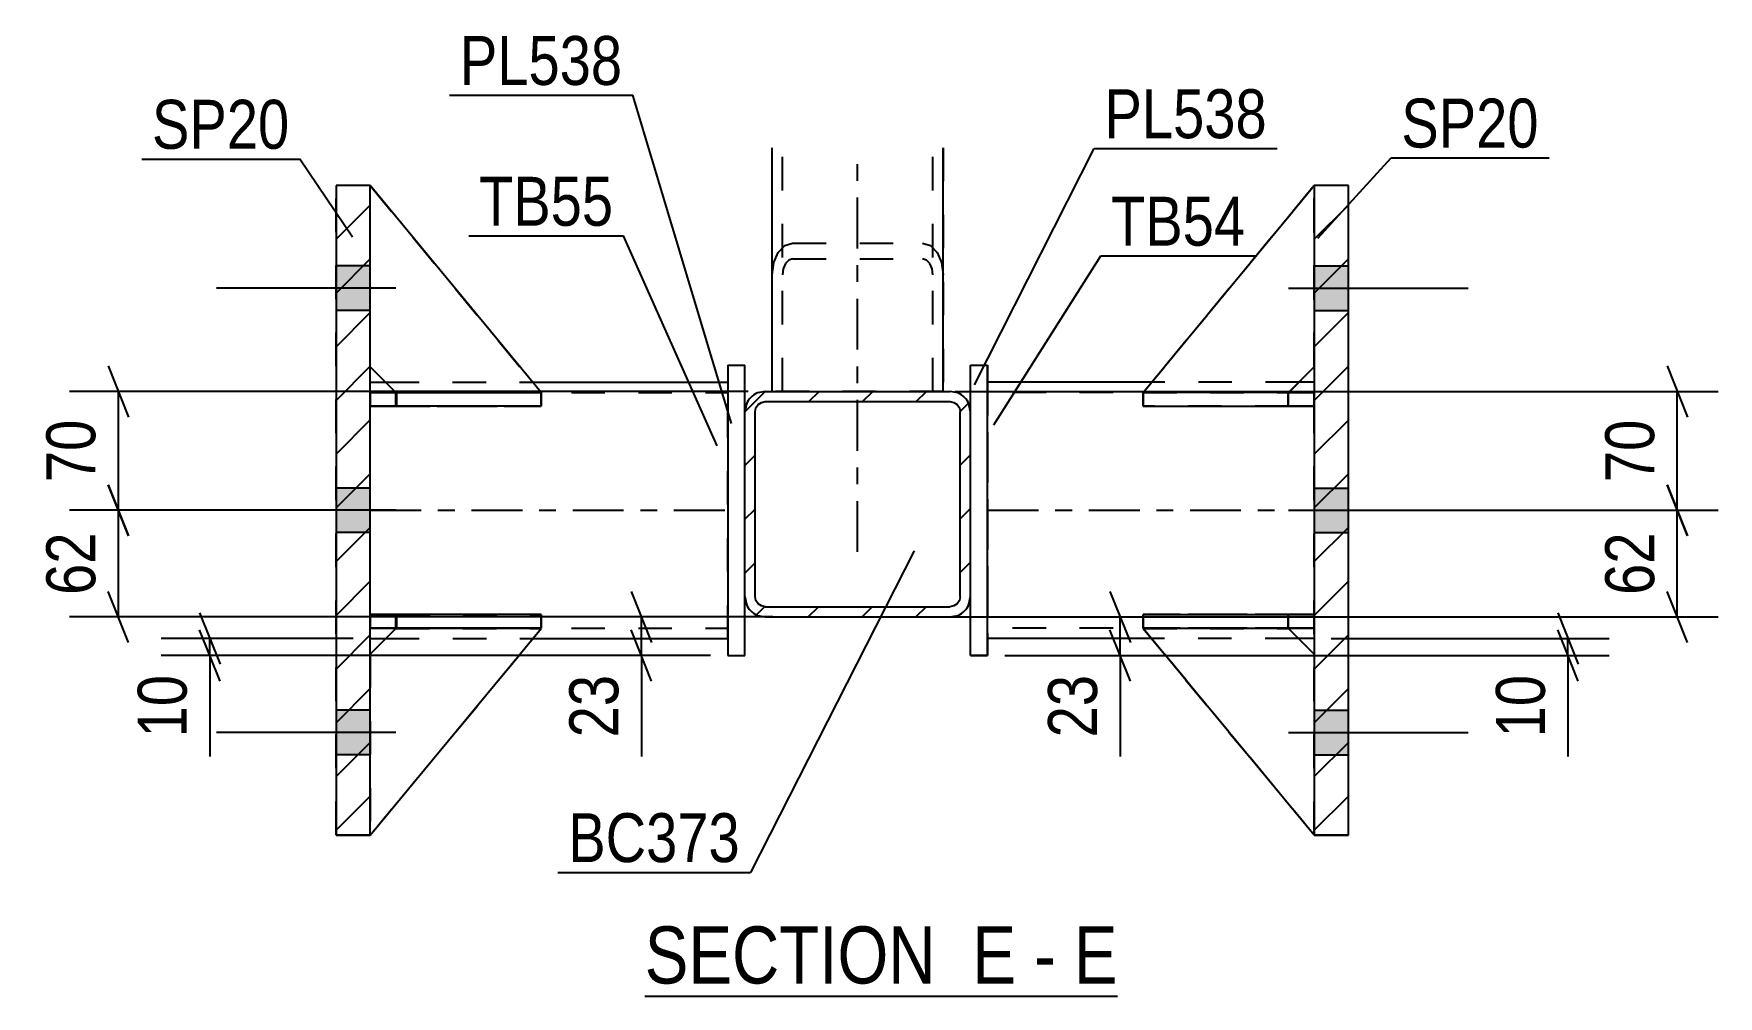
# Model space of a CAD drawing. Header units: millimetres. Extents: x 0 to 1775, y 0 to 560.
# Drawn here: x 1214.1 to 1312.6, y 61.3 to 117.6 of the extents above; entities that cross this region are included whole.
import ezdxf

# ---------------------------------------------------------------- set-up
doc = ezdxf.new("R2010")
doc.units = ezdxf.units.MM
doc.linetypes.add('DXK_LINE_DOT2', pattern=[3.9198, 1.9599, -1.9599])
doc.linetypes.add('DXK_LINE_DOT3', pattern=[5.9187, 2.979, -0.9799, 0.9799, -0.9799])
doc.styles.add('Arial Narrow', font='ARIALN.TTF', dxfattribs={"height": 0.2})

# ---------------------------------------------------------------- blocks, each defined once
blk = doc.blocks.new('Unknown-814185304-18 - 1250')
at = {"color": 6, "linetype": 'Continuous'}
blk.add_line((1249.829, 61.327), (1277.476, 61.327), dxfattribs=at)
at = {"color": 0, "linetype": 'Continuous'}
for points in [[(1267.938, 62.077), (1267.938, 65.577), (1249.829, 65.577), (1249.829, 62.077)], [(1271.544, 62.077), (1271.544, 65.577), (1268.988, 65.577), (1268.988, 62.077)], [(1273.869, 62.077), (1273.869, 65.577), (1272.594, 65.577), (1272.594, 62.077)], [(1277.476, 62.077), (1277.476, 65.577), (1274.919, 65.577), (1274.919, 62.077)]]:
    blk.add_wipeout(points, dxfattribs=at)
at = {"color": 7, "linetype": 'Continuous', "style": 'Arial Narrow'}
for s, height, p in [('SECTION ', 3.3405, (1249.829, 62.077)), ('E', 3.34, (1268.988, 62.077)), ('E', 3.34, (1274.919, 62.077)), ('-', 3.34, (1272.594, 62.077))]:
    blk.add_text(s, height=height, dxfattribs=at).set_placement(p)
blk = doc.blocks.new('Part-814185304-1461 - 1250')
at = {"color": 2, "linetype": 'Continuous'}
for p, q in [((1254.679, 98.26), (1255.679, 98.26)), ((1254.679, 98.26), (1254.679, 81.26)), ((1255.679, 95.519), (1255.679, 98.26)), ((1255.679, 81.26), (1255.679, 84.719)), ((1254.679, 81.26), (1255.679, 81.26))]:
    blk.add_line(p, q, dxfattribs=at)
at = {"color": 7, "linetype": 'DXK_LINE_DOT2'}
for p, q in [((1254.679, 98.26), (1255.679, 98.26)), ((1255.679, 84.719), (1255.679, 95.519)), ((1254.679, 81.26), (1255.679, 81.26))]:
    blk.add_line(p, q, dxfattribs=at)
blk = doc.blocks.new('Part-814185304-1333 - 1250')
at = {"color": 7, "linetype": 'DXK_LINE_DOT2'}
for p, q in [((1233.778, 83.66), (1235.278, 83.66)), ((1243.778, 83.66), (1233.778, 83.66)), ((1233.778, 83.66), (1233.778, 83.66)), ((1233.778, 83.66), (1233.778, 82.86)), ((1233.778, 83.66), (1233.778, 82.86)), ((1235.278, 82.86), (1233.778, 82.86)), ((1233.778, 82.86), (1243.778, 82.86)), ((1233.778, 82.86), (1233.778, 82.86)), ((1235.278, 83.66), (1243.778, 83.66)), ((1235.278, 83.66), (1235.278, 82.86)), ((1243.778, 82.86), (1235.278, 82.86)), ((1243.778, 83.66), (1243.778, 82.86))]:
    blk.add_line(p, q, dxfattribs=at)
blk = doc.blocks.new('Part-814185304-1335 - 1250')
at = {"linetype": 'Continuous'}
h = blk.add_hatch(dxfattribs=at)
h.set_pattern_fill('', scale=0.7, style=0, pattern_type=0)
h.set_pattern_definition([(45, (1233.778, 83.6599), (-1.5715, 1.5715), [])])
h.paths.add_polyline_path([(1235.317, 83.66), (1233.778, 83.66), (1233.778, 82.86), (1235.317, 82.86)])
at = {"color": 2, "linetype": 'Continuous'}
for p, q in [((1233.778, 83.66), (1233.778, 83.66)), ((1233.778, 83.66), (1235.317, 83.66)), ((1233.778, 82.86), (1233.778, 83.66)), ((1233.778, 82.86), (1233.778, 82.86)), ((1235.317, 82.86), (1233.778, 82.86)), ((1243.778, 83.66), (1235.317, 83.66)), ((1235.317, 83.66), (1235.317, 82.86)), ((1243.778, 82.86), (1235.317, 82.86)), ((1243.778, 82.86), (1243.778, 83.66))]:
    blk.add_line(p, q, dxfattribs=at)
at = {"color": 7, "linetype": 'DXK_LINE_DOT2'}
for p, q in [((1235.278, 83.66), (1233.778, 83.66)), ((1233.778, 82.86), (1233.778, 83.66)), ((1233.778, 82.86), (1235.317, 82.86)), ((1235.278, 82.86), (1235.278, 83.66)), ((1235.278, 83.66), (1235.317, 83.66)), ((1235.317, 83.66), (1243.778, 83.66)), ((1235.317, 82.86), (1243.778, 82.86))]:
    blk.add_line(p, q, dxfattribs=at)
blk = doc.blocks.new('Part-814185304-1418 - 1250')
at = {"color": 7, "linetype": 'DXK_LINE_DOT2'}
for p, q in [((1278.979, 95.86), (1278.979, 96.66)), ((1278.979, 96.66), (1287.479, 96.66)), ((1288.979, 96.66), (1278.979, 96.66)), ((1287.479, 95.86), (1287.479, 96.66)), ((1287.479, 96.66), (1288.979, 96.66)), ((1288.979, 95.86), (1288.979, 96.66)), ((1288.979, 95.86), (1288.979, 96.66)), ((1288.979, 96.66), (1288.979, 96.66)), ((1287.479, 95.86), (1278.979, 95.86)), ((1278.979, 95.86), (1288.979, 95.86)), ((1288.979, 95.86), (1287.479, 95.86)), ((1288.979, 95.86), (1288.979, 95.86))]:
    blk.add_line(p, q, dxfattribs=at)
blk = doc.blocks.new('Bolt-814185304-1290 - 1250')
at = {"linetype": 'Continuous'}
for points in [[(1233.779, 101.459), (1233.779, 104.059), (1231.779, 104.059), (1231.779, 101.459)], [(1233.779, 101.459), (1233.779, 104.059), (1231.779, 104.059), (1231.779, 101.459)], [(1233.779, 101.459), (1233.779, 104.059), (1231.779, 104.059), (1231.779, 101.459)], [(1233.779, 88.459), (1233.779, 91.059), (1231.779, 91.059), (1231.779, 88.459)], [(1233.779, 88.459), (1233.779, 91.059), (1231.779, 91.059), (1231.779, 88.459)], [(1233.779, 75.459), (1233.779, 78.059), (1231.779, 78.059), (1231.779, 75.459)], [(1233.779, 75.459), (1233.779, 78.059), (1231.779, 78.059), (1231.779, 75.459)], [(1233.779, 75.459), (1233.779, 78.059), (1231.779, 78.059), (1231.779, 75.459)]]:
    blk.add_hatch(color=1, dxfattribs=at).paths.add_polyline_path(points)
at = {"color": 1, "linetype": 'Continuous'}
for p, q in [((1233.779, 104.059), (1231.779, 104.059)), ((1233.779, 104.059), (1231.779, 104.059)), ((1233.779, 104.059), (1231.779, 104.059)), ((1235.279, 102.759), (1224.779, 102.759)), ((1235.279, 102.759), (1224.779, 102.759)), ((1235.279, 102.759), (1224.779, 102.759)), ((1233.779, 101.459), (1231.779, 101.459)), ((1233.779, 101.459), (1231.779, 101.459)), ((1233.779, 101.459), (1231.779, 101.459)), ((1233.779, 91.059), (1231.779, 91.059)), ((1233.779, 91.059), (1231.779, 91.059)), ((1235.279, 89.759), (1224.779, 89.759)), ((1235.279, 89.759), (1224.779, 89.759)), ((1233.779, 88.459), (1231.779, 88.459)), ((1233.779, 88.459), (1231.779, 88.459)), ((1233.779, 78.059), (1231.779, 78.059)), ((1233.779, 78.059), (1231.779, 78.059)), ((1233.779, 78.059), (1231.779, 78.059)), ((1235.279, 76.759), (1224.779, 76.759)), ((1235.279, 76.759), (1224.779, 76.759)), ((1235.279, 76.759), (1224.779, 76.759)), ((1233.779, 75.459), (1231.779, 75.459)), ((1233.779, 75.459), (1231.779, 75.459)), ((1233.779, 75.459), (1231.779, 75.459))]:
    blk.add_line(p, q, dxfattribs=at)
blk = doc.blocks.new('Bolt-814185304-1307 - 1250')
at = {"linetype": 'Continuous'}
for points in [[(1290.979, 101.459), (1290.979, 104.059), (1288.979, 104.059), (1288.979, 101.459)], [(1290.979, 101.459), (1290.979, 104.059), (1288.979, 104.059), (1288.979, 101.459)], [(1290.979, 101.459), (1290.979, 104.059), (1288.979, 104.059), (1288.979, 101.459)], [(1290.979, 88.459), (1290.979, 91.059), (1288.979, 91.059), (1288.979, 88.459)], [(1290.979, 88.459), (1290.979, 91.059), (1288.979, 91.059), (1288.979, 88.459)], [(1290.979, 75.459), (1290.979, 78.059), (1288.979, 78.059), (1288.979, 75.459)], [(1290.979, 75.459), (1290.979, 78.059), (1288.979, 78.059), (1288.979, 75.459)], [(1290.979, 75.459), (1290.979, 78.059), (1288.979, 78.059), (1288.979, 75.459)]]:
    blk.add_hatch(color=1, dxfattribs=at).paths.add_polyline_path(points)
at = {"color": 1, "linetype": 'Continuous'}
for p, q in [((1288.979, 104.059), (1290.979, 104.059)), ((1288.979, 104.059), (1290.979, 104.059)), ((1288.979, 104.059), (1290.979, 104.059)), ((1287.479, 102.759), (1297.979, 102.759)), ((1287.479, 102.759), (1297.979, 102.759)), ((1287.479, 102.759), (1297.979, 102.759)), ((1288.979, 101.459), (1290.979, 101.459)), ((1288.979, 101.459), (1290.979, 101.459)), ((1288.979, 101.459), (1290.979, 101.459)), ((1288.979, 91.059), (1290.979, 91.059)), ((1288.979, 91.059), (1290.979, 91.059)), ((1287.479, 89.759), (1297.979, 89.759)), ((1287.479, 89.759), (1297.979, 89.759)), ((1288.979, 88.459), (1290.979, 88.459)), ((1288.979, 88.459), (1290.979, 88.459)), ((1288.979, 78.059), (1290.979, 78.059)), ((1288.979, 78.059), (1290.979, 78.059)), ((1288.979, 78.059), (1290.979, 78.059)), ((1287.479, 76.759), (1297.979, 76.759)), ((1287.479, 76.759), (1297.979, 76.759)), ((1287.479, 76.759), (1297.979, 76.759)), ((1288.979, 75.459), (1290.979, 75.459)), ((1288.979, 75.459), (1290.979, 75.459)), ((1288.979, 75.459), (1290.979, 75.459))]:
    blk.add_line(p, q, dxfattribs=at)
blk = doc.blocks.new('Part-814185304-1396 - 1250')
at = {"color": 2, "linetype": 'Continuous'}
for p, q in [((1257.279, 96.719), (1257.279, 110.97)), ((1267.279, 96.719), (1267.279, 110.97))]:
    blk.add_line(p, q, dxfattribs=at)
at = {"color": 7, "linetype": 'DXK_LINE_DOT2'}
for p, q in [((1257.879, 96.719), (1257.879, 110.97)), ((1266.679, 96.719), (1266.679, 110.97)), ((1257.37, 104.248), (1257.63, 104.851)), ((1257.63, 104.851), (1258.019, 105.254)), ((1258.019, 105.254), (1258.479, 105.396)), ((1258.479, 104.466), (1258.249, 104.395)), ((1258.479, 105.396), (1266.079, 105.396)), ((1258.479, 104.466), (1266.079, 104.466)), ((1266.079, 105.396), (1266.538, 105.254)), ((1266.308, 104.395), (1266.079, 104.466)), ((1266.538, 105.254), (1266.927, 104.851)), ((1266.927, 104.851), (1267.187, 104.248)), ((1257.279, 103.536), (1257.37, 104.248)), ((1257.924, 103.892), (1257.879, 103.536)), ((1258.054, 104.193), (1257.924, 103.892)), ((1258.249, 104.395), (1258.054, 104.193)), ((1266.503, 104.193), (1266.308, 104.395)), ((1266.633, 103.892), (1266.503, 104.193)), ((1266.679, 103.536), (1266.633, 103.892)), ((1267.187, 104.248), (1267.279, 103.536)), ((1267.279, 96.719), (1257.279, 96.719))]:
    blk.add_line(p, q, dxfattribs=at)
blk = doc.blocks.new('Part-814185304-1332 - 1250')
at = {"color": 7, "linetype": 'DXK_LINE_DOT2'}
for p, q in [((1233.778, 98.15), (1233.778, 108.76)), ((1233.778, 108.76), (1243.778, 96.65)), ((1233.778, 108.76), (1243.778, 96.65)), ((1235.278, 96.65), (1233.778, 98.15)), ((1235.278, 96.65), (1233.778, 98.15)), ((1243.778, 96.65), (1235.278, 96.65)), ((1235.278, 96.65), (1235.278, 96.65)), ((1235.278, 96.65), (1243.778, 96.65)), ((1243.778, 96.65), (1243.778, 96.65))]:
    blk.add_line(p, q, dxfattribs=at)
blk = doc.blocks.new('Part-814185304-1334 - 1250')
at = {"color": 7, "linetype": 'DXK_LINE_DOT2'}
for p, q in [((1233.778, 96.66), (1235.278, 96.66)), ((1243.545, 96.66), (1233.778, 96.66)), ((1233.778, 96.66), (1233.778, 96.66)), ((1233.778, 96.66), (1233.778, 95.86)), ((1233.778, 96.66), (1233.778, 95.86)), ((1235.278, 96.66), (1243.778, 96.66)), ((1235.278, 96.66), (1235.278, 95.86)), ((1243.778, 96.66), (1243.778, 95.86)), ((1235.278, 95.86), (1233.778, 95.86)), ((1233.778, 95.86), (1243.778, 95.86)), ((1233.778, 95.86), (1233.778, 95.86)), ((1243.778, 95.86), (1235.278, 95.86))]:
    blk.add_line(p, q, dxfattribs=at)
blk = doc.blocks.new('Part-814185304-1336 - 1250')
at = {"linetype": 'Continuous'}
h = blk.add_hatch(dxfattribs=at)
h.set_pattern_fill('', scale=0.7, style=0, pattern_type=0)
h.set_pattern_definition([(45, (1233.778, 96.6599), (-1.5715, 1.5715), [])])
h.paths.add_polyline_path([(1235.317, 96.66), (1233.778, 96.66), (1233.778, 95.86), (1235.317, 95.86)])
at = {"color": 2, "linetype": 'Continuous'}
for p, q in [((1233.778, 96.66), (1233.778, 96.66)), ((1233.778, 96.66), (1235.317, 96.66)), ((1233.778, 95.86), (1233.778, 96.66)), ((1235.317, 96.66), (1242.531, 96.66)), ((1235.317, 96.66), (1235.317, 95.86)), ((1243.77, 96.66), (1243.778, 96.66)), ((1243.778, 95.86), (1243.778, 96.66)), ((1233.778, 95.86), (1233.778, 95.86)), ((1235.317, 95.86), (1233.778, 95.86)), ((1243.778, 95.86), (1235.317, 95.86))]:
    blk.add_line(p, q, dxfattribs=at)
at = {"color": 7, "linetype": 'DXK_LINE_DOT2'}
for p, q in [((1233.778, 95.86), (1233.778, 96.66)), ((1233.778, 96.66), (1243.77, 96.66)), ((1235.278, 95.86), (1235.278, 96.66)), ((1233.778, 95.86), (1235.317, 95.86)), ((1235.317, 95.86), (1243.778, 95.86))]:
    blk.add_line(p, q, dxfattribs=at)
blk = doc.blocks.new('Part-814185304-1475 - 1250')
at = {"color": 7, "linetype": 'DXK_LINE_DOT2'}
for p, q in [((1288.979, 108.76), (1278.979, 96.65)), ((1288.978, 108.759), (1288.979, 108.76)), ((1288.979, 98.15), (1288.979, 108.76)), ((1287.479, 96.65), (1288.979, 98.15)), ((1287.479, 96.65), (1278.979, 96.65)), ((1287.479, 96.65), (1280.227, 96.65)), ((1287.479, 96.65), (1287.489, 96.66)), ((1287.479, 96.65), (1287.479, 96.65))]:
    blk.add_line(p, q, dxfattribs=at)
at = {"color": 2, "linetype": 'Continuous'}
for p, q in [((1278.979, 96.65), (1288.978, 108.759)), ((1288.979, 108.76), (1288.979, 108.76)), ((1287.489, 96.66), (1288.979, 98.15)), ((1280.227, 96.65), (1278.979, 96.65)), ((1278.979, 96.65), (1278.979, 96.65))]:
    blk.add_line(p, q, dxfattribs=at)
blk = doc.blocks.new('Part-814185304-1352 - 1250')
at = {"linetype": 'Continuous'}
h = blk.add_hatch(dxfattribs=at)
h.set_pattern_fill('', scale=0.7, style=0, pattern_type=0)
h.set_pattern_definition([(45, (1288.9791, 108.7587), (-1.57154, 1.57154), [])])
h.paths.add_polyline_path([(1290.979, 108.759), (1288.979, 108.759), (1288.979, 70.759), (1290.979, 70.759)])
at = {"color": 2, "linetype": 'Continuous'}
for p, q in [((1288.979, 108.759), (1288.979, 108.759)), ((1290.979, 108.759), (1288.979, 108.759)), ((1288.979, 108.759), (1288.979, 70.759)), ((1290.979, 108.759), (1290.979, 108.759)), ((1290.979, 70.759), (1290.979, 108.759)), ((1288.979, 70.759), (1288.979, 70.759)), ((1288.979, 70.759), (1290.979, 70.759)), ((1290.979, 70.759), (1290.979, 70.759))]:
    blk.add_line(p, q, dxfattribs=at)
at = {"color": 7, "linetype": 'DXK_LINE_DOT2'}
for p, q in [((1290.979, 108.759), (1288.979, 108.759)), ((1288.979, 70.759), (1288.979, 108.759)), ((1290.979, 70.759), (1290.979, 108.759)), ((1290.979, 70.759), (1288.979, 70.759))]:
    blk.add_line(p, q, dxfattribs=at)
blk = doc.blocks.new('Part-814185304-1369 - 1250')
at = {"linetype": 'Continuous'}
h = blk.add_hatch(dxfattribs=at)
h.set_pattern_fill('', scale=0.7, style=0, pattern_type=0)
h.set_pattern_definition([(45, (1231.7787, 108.7587), (-1.57154, 1.57154), [])])
h.paths.add_polyline_path([(1233.779, 108.759), (1231.779, 108.759), (1231.779, 70.759), (1233.779, 70.759)])
at = {"color": 2, "linetype": 'Continuous'}
for p, q in [((1231.779, 108.759), (1231.779, 108.759)), ((1233.779, 108.759), (1231.779, 108.759)), ((1231.779, 108.759), (1231.779, 70.759)), ((1233.779, 108.759), (1233.779, 108.759)), ((1233.779, 70.759), (1233.779, 108.759)), ((1231.779, 70.759), (1231.779, 70.759)), ((1231.779, 70.759), (1233.779, 70.759)), ((1233.779, 70.759), (1233.779, 70.759))]:
    blk.add_line(p, q, dxfattribs=at)
at = {"color": 7, "linetype": 'DXK_LINE_DOT2'}
for p, q in [((1233.779, 108.759), (1231.779, 108.759)), ((1231.779, 70.759), (1231.779, 108.759)), ((1233.779, 70.759), (1233.779, 108.759)), ((1233.779, 70.759), (1231.779, 70.759))]:
    blk.add_line(p, q, dxfattribs=at)
blk = doc.blocks.new('Part-814185304-1395 - 1250')
at = {"color": 7, "linetype": 'DXK_LINE_DOT2'}
for p, q in [((1257.279, 96.719), (1257.279, 110.97)), ((1257.879, 96.719), (1257.879, 110.97)), ((1266.679, 96.719), (1266.679, 110.97)), ((1267.279, 110.97), (1267.279, 96.719)), ((1267.279, 96.719), (1257.279, 96.719))]:
    blk.add_line(p, q, dxfattribs=at)
at = {"color": 7, "linetype": 'DXK_LINE_DOT3'}
blk.add_line((1262.279, 87.322), (1262.279, 110.97), dxfattribs=at)
blk = doc.blocks.new('Part-814185304-1474 - 1250')
at = {"color": 7, "linetype": 'DXK_LINE_DOT2'}
for p, q in [((1278.979, 82.849), (1278.979, 82.85)), ((1287.479, 82.85), (1278.979, 82.85)), ((1278.979, 82.85), (1288.979, 70.76)), ((1278.979, 82.849), (1287.479, 82.849)), ((1288.979, 70.76), (1278.979, 82.849)), ((1287.479, 82.849), (1287.479, 82.85)), ((1288.979, 81.35), (1287.479, 82.85)), ((1287.479, 82.849), (1288.979, 81.349)), ((1288.979, 81.35), (1288.979, 70.76))]:
    blk.add_line(p, q, dxfattribs=at)
blk = doc.blocks.new('Part-814185304-1414 - 1250')
at = {"linetype": 'Continuous'}
h = blk.add_hatch(dxfattribs=at)
h.set_pattern_fill('', scale=0.7, style=0, pattern_type=0)
h.set_pattern_definition([(45, (1256.8787, 96.7194), (-1.57154, 1.57154), [])])
h.paths.add_polyline_path([(1267.679, 96.719), (1256.879, 96.719), (1256.419, 96.628), (1256.03, 96.368), (1255.77, 95.979), (1255.679, 95.519), (1255.679, 84.719), (1255.77, 84.26), (1256.03, 83.871), (1256.419, 83.611), (1256.879, 83.519), (1267.679, 83.519), (1268.138, 83.611), (1268.527, 83.871), (1268.787, 84.26), (1268.879, 84.719), (1268.879, 95.519), (1268.787, 95.979), (1268.527, 96.368), (1268.138, 96.628)])
h.paths.add_polyline_path([(1268.233, 95.749), (1268.279, 95.519), (1268.279, 84.719), (1268.233, 84.49), (1268.103, 84.295), (1267.908, 84.165), (1267.679, 84.119), (1256.879, 84.119), (1256.649, 84.165), (1256.454, 84.295), (1256.324, 84.49), (1256.279, 84.719), (1256.279, 95.519), (1256.324, 95.749), (1256.454, 95.944), (1256.649, 96.074), (1256.879, 96.119), (1267.679, 96.119), (1267.908, 96.074), (1268.103, 95.944)])
at = {"color": 2, "linetype": 'Continuous'}
for p, q in [((1256.879, 96.719), (1256.419, 96.628)), ((1256.879, 96.719), (1267.679, 96.719)), ((1268.138, 96.628), (1267.679, 96.719)), ((1255.77, 95.979), (1255.679, 95.519)), ((1256.279, 95.519), (1256.324, 95.749)), ((1256.324, 95.749), (1256.454, 95.944)), ((1256.454, 95.944), (1256.649, 96.074)), ((1256.649, 96.074), (1256.879, 96.119)), ((1256.879, 96.119), (1267.679, 96.119)), ((1267.679, 96.119), (1267.908, 96.074)), ((1267.908, 96.074), (1268.103, 95.944)), ((1268.103, 95.944), (1268.233, 95.749)), ((1268.233, 95.749), (1268.279, 95.519)), ((1268.879, 95.519), (1268.787, 95.979)), ((1255.679, 84.719), (1255.679, 95.519)), ((1256.279, 84.719), (1256.279, 95.519)), ((1268.279, 84.719), (1268.279, 95.519)), ((1268.879, 84.719), (1268.879, 95.519)), ((1255.679, 84.719), (1255.77, 84.26)), ((1256.324, 84.49), (1256.279, 84.719)), ((1256.454, 84.295), (1256.324, 84.49)), ((1256.649, 84.165), (1256.454, 84.295)), ((1256.879, 84.119), (1256.649, 84.165)), ((1256.879, 84.119), (1267.679, 84.119)), ((1267.908, 84.165), (1267.679, 84.119)), ((1268.103, 84.295), (1267.908, 84.165)), ((1268.233, 84.49), (1268.103, 84.295)), ((1268.279, 84.719), (1268.233, 84.49)), ((1268.787, 84.26), (1268.879, 84.719)), ((1256.419, 83.611), (1256.879, 83.519)), ((1256.879, 83.519), (1267.679, 83.519)), ((1267.679, 83.519), (1268.138, 83.611))]:
    blk.add_line(p, q, dxfattribs=at)
at = {"color": 7, "linetype": 'DXK_LINE_DOT3'}
blk.add_line((1262.279, 90.119), (1262.279, 90.119), dxfattribs=at)
at = {"color": 2, "linetype": 'Continuous'}
for centre, start, end in [((1256.879, 95.519), 112.5, 157.5), ((1267.679, 95.519), 22.5, 67.5), ((1256.879, 84.719), 202.5, 247.5), ((1267.679, 84.719), 292.5, 337.5)]:
    blk.add_arc(centre, 1.2, start, end, dxfattribs=at)
blk = doc.blocks.new('Part-814185304-1419 - 1250')
at = {"linetype": 'Continuous'}
h = blk.add_hatch(dxfattribs=at)
h.set_pattern_fill('', scale=0.7, style=0, pattern_type=0)
h.set_pattern_definition([(45, (1287.4404, 83.6598), (-1.5715, 1.5715), [])])
h.paths.add_polyline_path([(1288.979, 83.66), (1287.44, 83.66), (1287.44, 82.86), (1288.979, 82.86)])
at = {"color": 2, "linetype": 'Continuous'}
for p, q in [((1278.979, 83.66), (1287.44, 83.66)), ((1278.979, 83.66), (1278.979, 82.86)), ((1278.979, 82.86), (1287.44, 82.86)), ((1288.979, 83.66), (1287.44, 83.66)), ((1287.44, 83.66), (1287.44, 82.86)), ((1287.44, 82.86), (1288.979, 82.86)), ((1288.979, 83.66), (1288.979, 83.66)), ((1288.979, 82.86), (1288.979, 83.66)), ((1288.979, 82.86), (1288.979, 82.86))]:
    blk.add_line(p, q, dxfattribs=at)
at = {"color": 7, "linetype": 'DXK_LINE_DOT2'}
for p, q in [((1287.479, 83.66), (1278.979, 83.66)), ((1278.979, 82.86), (1288.979, 82.86)), ((1287.479, 82.86), (1287.479, 83.66)), ((1288.979, 83.66), (1287.479, 83.66)), ((1288.979, 83.66), (1288.979, 82.86))]:
    blk.add_line(p, q, dxfattribs=at)
blk = doc.blocks.new('Part-814185304-1420 - 1250')
at = {"linetype": 'Continuous'}
h = blk.add_hatch(dxfattribs=at)
h.set_pattern_fill('', scale=0.7, style=0, pattern_type=0)
h.set_pattern_definition([(45, (1287.4404, 96.6598), (-1.5715, 1.5715), [])])
h.paths.add_polyline_path([(1288.979, 96.66), (1287.44, 96.66), (1287.44, 95.86), (1288.979, 95.86)])
at = {"color": 2, "linetype": 'Continuous'}
for p, q in [((1278.987, 96.66), (1278.979, 96.66)), ((1278.979, 96.66), (1278.979, 95.86)), ((1287.44, 96.66), (1280.227, 96.66)), ((1288.979, 96.66), (1287.44, 96.66)), ((1287.44, 96.66), (1287.44, 95.86)), ((1288.979, 96.66), (1288.979, 96.66)), ((1288.979, 95.86), (1288.979, 96.66)), ((1278.979, 95.86), (1287.44, 95.86)), ((1287.44, 95.86), (1288.979, 95.86)), ((1288.979, 95.86), (1288.979, 95.86))]:
    blk.add_line(p, q, dxfattribs=at)
at = {"color": 7, "linetype": 'DXK_LINE_DOT2'}
for p, q in [((1280.227, 96.66), (1278.987, 96.66)), ((1287.44, 96.66), (1278.987, 96.66)), ((1288.979, 96.66), (1287.44, 96.66)), ((1287.479, 95.86), (1287.479, 96.66)), ((1288.979, 95.86), (1288.979, 96.66)), ((1278.979, 95.86), (1288.979, 95.86))]:
    blk.add_line(p, q, dxfattribs=at)
blk = doc.blocks.new('Part-814185304-1421 - 1250')
at = {"color": 2, "linetype": 'Continuous'}
for p, q in [((1235.278, 82.85), (1233.778, 81.35)), ((1233.778, 70.76), (1243.778, 82.85)), ((1243.778, 82.85), (1235.278, 82.85)), ((1235.278, 82.85), (1235.278, 82.85)), ((1243.778, 82.85), (1243.778, 82.85))]:
    blk.add_line(p, q, dxfattribs=at)
at = {"color": 7, "linetype": 'DXK_LINE_DOT2'}
for p, q in [((1233.778, 81.35), (1235.278, 82.85)), ((1233.778, 70.76), (1243.778, 82.85)), ((1235.278, 82.85), (1243.778, 82.85)), ((1233.778, 81.35), (1233.778, 70.76))]:
    blk.add_line(p, q, dxfattribs=at)
blk = doc.blocks.new('Part-814185304-1422 - 1250')
at = {"color": 7, "linetype": 'DXK_LINE_DOT2'}
for p, q in [((1235.278, 82.85), (1233.778, 81.35)), ((1233.778, 70.76), (1243.778, 82.85)), ((1233.778, 81.35), (1235.278, 82.85)), ((1233.778, 70.76), (1243.778, 82.85)), ((1243.778, 82.85), (1235.278, 82.85)), ((1235.278, 82.85), (1235.278, 82.85)), ((1235.278, 82.85), (1243.778, 82.85)), ((1243.778, 82.85), (1243.778, 82.85)), ((1233.778, 81.35), (1233.778, 70.76))]:
    blk.add_line(p, q, dxfattribs=at)
blk = doc.blocks.new('Part-814185304-1423 - 1250')
at = {"color": 2, "linetype": 'Continuous'}
for p, q in [((1233.778, 108.76), (1233.778, 108.76)), ((1243.778, 96.65), (1233.779, 108.759)), ((1235.268, 96.66), (1233.778, 98.15)), ((1242.531, 96.65), (1243.778, 96.65)), ((1243.778, 96.65), (1243.778, 96.65))]:
    blk.add_line(p, q, dxfattribs=at)
at = {"color": 7, "linetype": 'DXK_LINE_DOT2'}
for p, q in [((1233.778, 108.76), (1243.778, 96.65)), ((1233.779, 108.759), (1233.778, 108.76)), ((1233.778, 98.15), (1233.778, 108.76)), ((1235.278, 96.65), (1233.778, 98.15)), ((1235.278, 96.65), (1235.268, 96.66)), ((1243.778, 96.65), (1235.278, 96.65)), ((1235.278, 96.65), (1235.278, 96.65)), ((1235.278, 96.65), (1235.317, 96.65)), ((1235.317, 96.65), (1242.531, 96.65))]:
    blk.add_line(p, q, dxfattribs=at)
blk = doc.blocks.new('Part-814185304-1441 - 1250')
at = {"color": 2, "linetype": 'Continuous'}
for p, q in [((1279.482, 97.259), (1269.879, 97.259)), ((1288.979, 97.259), (1288.088, 97.259)), ((1279.468, 82.259), (1269.879, 82.259)), ((1288.979, 82.259), (1288.07, 82.259))]:
    blk.add_line(p, q, dxfattribs=at)
at = {"color": 7, "linetype": 'DXK_LINE_DOT2'}
for p, q in [((1269.879, 97.259), (1269.879, 97.259)), ((1269.879, 97.259), (1269.879, 82.259)), ((1269.879, 82.259), (1269.879, 97.259)), ((1269.879, 96.659), (1269.879, 96.659)), ((1288.979, 96.659), (1269.879, 96.659)), ((1288.088, 97.259), (1279.482, 97.259)), ((1288.979, 97.259), (1288.979, 82.259)), ((1269.879, 82.859), (1269.879, 82.859)), ((1288.979, 82.859), (1269.879, 82.859)), ((1269.879, 82.259), (1269.879, 82.259)), ((1288.07, 82.259), (1279.468, 82.259))]:
    blk.add_line(p, q, dxfattribs=at)
at = {"color": 7, "linetype": 'DXK_LINE_DOT3'}
blk.add_line((1269.879, 89.759), (1288.979, 89.759), dxfattribs=at)
blk = doc.blocks.new('Part-814185304-1456 - 1250')
at = {"color": 2, "linetype": 'Continuous'}
for p, q in [((1268.879, 98.26), (1269.879, 98.26)), ((1268.879, 95.518), (1268.879, 98.26)), ((1268.879, 98.26), (1268.879, 98.26)), ((1269.879, 81.26), (1269.879, 98.26)), ((1269.879, 98.26), (1269.879, 98.26)), ((1268.879, 81.26), (1268.879, 84.721)), ((1268.879, 81.26), (1269.879, 81.26)), ((1268.879, 81.26), (1268.879, 81.26)), ((1269.879, 81.26), (1269.879, 81.26))]:
    blk.add_line(p, q, dxfattribs=at)
at = {"color": 7, "linetype": 'DXK_LINE_DOT2'}
for p, q in [((1268.879, 98.26), (1269.879, 98.26)), ((1268.879, 81.26), (1268.879, 98.26)), ((1269.879, 98.26), (1269.879, 81.26)), ((1268.879, 84.721), (1268.879, 95.518)), ((1269.879, 81.26), (1268.879, 81.26))]:
    blk.add_line(p, q, dxfattribs=at)
blk = doc.blocks.new('Part-814185304-1472 - 1250')
at = {"color": 2, "linetype": 'Continuous'}
for p, q in [((1233.779, 97.259), (1234.67, 97.259)), ((1243.276, 97.259), (1254.679, 97.259)), ((1233.779, 82.259), (1234.687, 82.259)), ((1243.29, 82.259), (1254.679, 82.259))]:
    blk.add_line(p, q, dxfattribs=at)
at = {"color": 7, "linetype": 'DXK_LINE_DOT2'}
for p, q in [((1233.779, 82.259), (1233.779, 97.259)), ((1233.779, 96.659), (1254.679, 96.659)), ((1234.67, 97.259), (1243.276, 97.259)), ((1254.679, 82.259), (1254.679, 97.259)), ((1233.779, 82.859), (1254.679, 82.859)), ((1234.687, 82.259), (1243.29, 82.259))]:
    blk.add_line(p, q, dxfattribs=at)
at = {"color": 7, "linetype": 'DXK_LINE_DOT3'}
blk.add_line((1233.779, 89.759), (1254.679, 89.759), dxfattribs=at)
blk = doc.blocks.new('Part-814185304-1473 - 1250')
at = {"color": 2, "linetype": 'Continuous'}
for p, q in [((1278.979, 82.849), (1278.979, 82.85)), ((1287.479, 82.85), (1278.979, 82.85)), ((1288.979, 70.76), (1278.979, 82.85)), ((1287.479, 82.849), (1287.479, 82.85)), ((1287.479, 82.85), (1288.979, 81.35))]:
    blk.add_line(p, q, dxfattribs=at)
at = {"color": 7, "linetype": 'DXK_LINE_DOT2'}
for p, q in [((1278.979, 82.849), (1287.479, 82.849)), ((1288.979, 70.76), (1278.979, 82.849)), ((1287.479, 82.849), (1288.979, 81.349)), ((1288.979, 81.35), (1288.979, 70.76))]:
    blk.add_line(p, q, dxfattribs=at)
blk = doc.blocks.new('Part-814185304-1476 - 1250')
at = {"color": 7, "linetype": 'DXK_LINE_DOT2'}
for p, q in [((1288.979, 108.76), (1278.979, 96.65)), ((1278.979, 96.65), (1288.979, 108.76)), ((1288.979, 98.15), (1288.979, 108.76)), ((1287.479, 96.65), (1288.979, 98.15)), ((1287.479, 96.65), (1288.979, 98.15)), ((1278.979, 96.65), (1287.479, 96.65)), ((1278.979, 96.65), (1278.979, 96.65)), ((1287.479, 96.65), (1278.979, 96.65)), ((1287.479, 96.65), (1287.479, 96.65))]:
    blk.add_line(p, q, dxfattribs=at)
blk = doc.blocks.new('Part-814185304-1477 - 1250')
at = {"color": 7, "linetype": 'DXK_LINE_DOT2'}
for p, q in [((1278.979, 82.86), (1278.979, 83.66)), ((1278.979, 83.66), (1287.479, 83.66)), ((1288.979, 83.66), (1278.979, 83.66)), ((1287.479, 82.86), (1278.979, 82.86)), ((1278.979, 82.86), (1288.979, 82.86)), ((1287.479, 82.86), (1287.479, 83.66)), ((1287.479, 83.66), (1288.979, 83.66)), ((1288.979, 82.86), (1287.479, 82.86)), ((1288.979, 82.86), (1288.979, 83.66)), ((1288.979, 82.86), (1288.979, 83.66)), ((1288.979, 83.66), (1288.979, 83.66)), ((1288.979, 82.86), (1288.979, 82.86))]:
    blk.add_line(p, q, dxfattribs=at)
blk = doc.blocks.new('StraightDimension-814185304-1528 - 1250')
at = {"color": 7, "linetype": 'Continuous'}
for p, q in [((1309.609, 98.219), (1310.809, 95.219)), ((1267.963, 96.719), (1312.609, 96.719)), ((1310.209, 89.759), (1310.209, 96.719)), ((1310.809, 88.259), (1309.609, 91.259)), ((1297.658, 89.759), (1312.609, 89.759))]:
    blk.add_line(p, q, dxfattribs=at)
at = {"color": 0}
blk.add_wipeout([(1309.459, 95.667), (1305.259, 95.667), (1305.259, 90.811), (1309.459, 90.811)], dxfattribs=at)
at = {"color": 3, "style": 'Arial Narrow'}
blk.add_text('70', height=2.8633, rotation=90.00021, dxfattribs=at).set_placement((1308.859, 91.411))
blk = doc.blocks.new('StraightDimension-814185304-1550 - 1250')
at = {"color": 7, "linetype": 'Continuous'}
for p, q in [((1303.218, 83.759), (1304.418, 80.759)), ((1304.418, 79.76), (1303.218, 82.76)), ((1289.979, 82.259), (1306.218, 82.259)), ((1303.818, 81.26), (1303.818, 82.259)), ((1270.879, 81.26), (1306.218, 81.26)), ((1303.818, 81.26), (1303.818, 75.354)), ((1303.818, 81.26), (1303.818, 75.354))]:
    blk.add_line(p, q, dxfattribs=at)
at = {"color": 0}
blk.add_wipeout([(1303.068, 80.735), (1298.868, 80.735), (1298.868, 75.879), (1303.068, 75.879)], dxfattribs=at)
at = {"color": 3, "style": 'Arial Narrow'}
blk.add_text('10', height=2.8633, rotation=90.00021, dxfattribs=at).set_placement((1302.468, 76.479))
blk = doc.blocks.new('StraightDimension-814185304-1561 - 1250')
at = {"color": 7, "linetype": 'Continuous'}
for p, q in [((1223.794, 83.759), (1224.994, 80.759)), ((1224.994, 79.76), (1223.794, 82.76)), ((1232.779, 82.259), (1221.544, 82.259)), ((1224.394, 81.26), (1224.394, 82.259)), ((1253.679, 81.26), (1221.544, 81.26)), ((1224.394, 81.26), (1224.394, 75.354)), ((1224.394, 81.26), (1224.394, 75.354))]:
    blk.add_line(p, q, dxfattribs=at)
at = {"color": 0}
blk.add_wipeout([(1223.644, 80.735), (1219.444, 80.735), (1219.444, 75.879), (1223.644, 75.879)], dxfattribs=at)
at = {"color": 3, "style": 'Arial Narrow'}
blk.add_text('10', height=2.8633, rotation=90.00021, dxfattribs=at).set_placement((1223.044, 76.479))
blk = doc.blocks.new('StraightDimension-814185304-1539 - 1250')
at = {"color": 7, "linetype": 'Continuous'}
for p, q in [((1309.609, 91.259), (1310.809, 88.259)), ((1297.658, 89.759), (1312.609, 89.759)), ((1310.209, 83.519), (1310.209, 89.759)), ((1310.809, 82.019), (1309.609, 85.019)), ((1267.297, 83.519), (1312.609, 83.519))]:
    blk.add_line(p, q, dxfattribs=at)
at = {"color": 0}
blk.add_wipeout([(1309.459, 89.067), (1305.259, 89.067), (1305.259, 84.211), (1309.459, 84.211)], dxfattribs=at)
at = {"color": 3, "style": 'Arial Narrow'}
blk.add_text('62', height=2.8633, rotation=90.00021, dxfattribs=at).set_placement((1308.859, 84.811))
blk = doc.blocks.new('StraightDimension-814185304-1479 - 1250')
at = {"color": 7, "linetype": 'Continuous'}
for p, q in [((1249.033, 85.019), (1250.233, 82.019)), ((1257.329, 83.519), (1246.783, 83.519)), ((1250.233, 79.76), (1249.033, 82.76)), ((1249.633, 81.26), (1249.633, 83.519)), ((1253.679, 81.26), (1246.783, 81.26)), ((1249.633, 81.26), (1249.633, 75.354)), ((1249.633, 81.26), (1249.633, 75.354))]:
    blk.add_line(p, q, dxfattribs=at)
at = {"color": 0}
blk.add_wipeout([(1248.883, 80.735), (1244.683, 80.735), (1244.683, 75.879), (1248.883, 75.879)], dxfattribs=at)
at = {"color": 3, "style": 'Arial Narrow'}
blk.add_text('23', height=2.8633, rotation=90.00021, dxfattribs=at).set_placement((1248.283, 76.479))
blk = doc.blocks.new('StraightDimension-814185304-1494 - 1250')
at = {"color": 7, "linetype": 'Continuous'}
for p, q in [((1218.446, 98.219), (1219.646, 95.219)), ((1255.879, 96.719), (1216.196, 96.719)), ((1219.046, 89.759), (1219.046, 96.719)), ((1219.646, 88.259), (1218.446, 91.259)), ((1226.43, 89.759), (1216.196, 89.759))]:
    blk.add_line(p, q, dxfattribs=at)
at = {"color": 0}
blk.add_wipeout([(1218.296, 95.667), (1214.096, 95.667), (1214.096, 90.811), (1218.296, 90.811)], dxfattribs=at)
at = {"color": 3, "style": 'Arial Narrow'}
blk.add_text('70', height=2.8633, rotation=90.00021, dxfattribs=at).set_placement((1217.696, 91.411))
blk = doc.blocks.new('StraightDimension-814185304-1506 - 1250')
at = {"color": 7, "linetype": 'Continuous'}
for p, q in [((1218.446, 91.259), (1219.646, 88.259)), ((1226.43, 89.759), (1216.196, 89.759)), ((1219.046, 83.519), (1219.046, 89.759)), ((1219.646, 82.019), (1218.446, 85.019)), ((1255.879, 83.519), (1216.196, 83.519))]:
    blk.add_line(p, q, dxfattribs=at)
at = {"color": 0}
blk.add_wipeout([(1218.296, 89.067), (1214.096, 89.067), (1214.096, 84.211), (1218.296, 84.211)], dxfattribs=at)
at = {"color": 3, "style": 'Arial Narrow'}
blk.add_text('62', height=2.8633, rotation=90.00021, dxfattribs=at).set_placement((1217.696, 84.811))
blk = doc.blocks.new('StraightDimension-814185304-1517 - 1250')
at = {"color": 7, "linetype": 'Continuous'}
for p, q in [((1277.027, 85.019), (1278.227, 82.019)), ((1267.422, 83.519), (1280.027, 83.519)), ((1278.227, 79.76), (1277.027, 82.76)), ((1277.627, 81.26), (1277.627, 83.519)), ((1270.879, 81.26), (1280.027, 81.26)), ((1277.627, 81.26), (1277.627, 75.354)), ((1277.627, 81.26), (1277.627, 75.354))]:
    blk.add_line(p, q, dxfattribs=at)
at = {"color": 0}
blk.add_wipeout([(1276.877, 80.735), (1272.677, 80.735), (1272.677, 75.879), (1276.877, 75.879)], dxfattribs=at)
at = {"color": 3, "style": 'Arial Narrow'}
blk.add_text('23', height=2.8633, rotation=90.00021, dxfattribs=at).set_placement((1276.277, 76.479))
blk = doc.blocks.new('Mark-814185304-1347 - 1250')
at = {"color": 30, "linetype": 'Continuous'}
for p, q in [((1289.194, 105.678), (1293.471, 110.383)), ((1293.471, 110.383), (1302.71, 110.383))]:
    blk.add_line(p, q, dxfattribs=at)
at = {"color": 0}
blk.add_wipeout([(1302.11, 110.983), (1302.11, 113.983), (1294.071, 113.983), (1294.071, 110.983)], dxfattribs=at)
blk.add_wipeout([(1302.11, 110.983), (1302.11, 113.983), (1294.071, 113.983), (1294.071, 110.983)], dxfattribs=at)
at = {"color": 3, "style": 'Arial Narrow'}
blk.add_text('SP20', height=2.8633, dxfattribs=at).set_placement((1294.071, 110.983))
blk = doc.blocks.new('Mark-814185304-1365 - 1250')
at = {"color": 30, "linetype": 'Continuous'}
for p in [(1220.414, 110.311), (1232.743, 105.731)]:
    blk.add_line(p, (1229.653, 110.311), dxfattribs=at)
at = {"color": 0}
blk.add_wipeout([(1229.053, 110.911), (1229.053, 113.911), (1221.014, 113.911), (1221.014, 110.911)], dxfattribs=at)
blk.add_wipeout([(1229.053, 110.911), (1229.053, 113.911), (1221.014, 113.911), (1221.014, 110.911)], dxfattribs=at)
at = {"color": 3, "style": 'Arial Narrow'}
blk.add_text('SP20', height=2.8633, dxfattribs=at).set_placement((1221.014, 110.911))
blk = doc.blocks.new('Mark-814185304-1410 - 1250')
at = {"color": 30, "linetype": 'Continuous'}
for p in [(1265.578, 87.393), (1244.755, 68.577)]:
    blk.add_line(p, (1256.004, 68.577), dxfattribs=at)
at = {"color": 0}
blk.add_wipeout([(1255.404, 69.177), (1255.404, 72.177), (1245.355, 72.177), (1245.355, 69.177)], dxfattribs=at)
blk.add_wipeout([(1255.404, 69.177), (1255.404, 72.177), (1245.355, 72.177), (1245.355, 69.177)], dxfattribs=at)
at = {"color": 3, "style": 'Arial Narrow'}
blk.add_text('BC373', height=2.8633, dxfattribs=at).set_placement((1245.355, 69.177))
blk = doc.blocks.new('Mark-814185304-1437 - 1250')
at = {"color": 30, "linetype": 'Continuous'}
for p, q in [((1270.243, 94.764), (1276.497, 104.641)), ((1276.497, 104.641), (1285.551, 104.641))]:
    blk.add_line(p, q, dxfattribs=at)
at = {"color": 0}
blk.add_wipeout([(1284.951, 105.241), (1284.951, 108.241), (1277.097, 108.241), (1277.097, 105.241)], dxfattribs=at)
blk.add_wipeout([(1284.951, 105.241), (1284.951, 108.241), (1277.097, 108.241), (1277.097, 105.241)], dxfattribs=at)
at = {"color": 3, "style": 'Arial Narrow'}
blk.add_text('TB54', height=2.8633, dxfattribs=at).set_placement((1277.097, 105.241))
blk = doc.blocks.new('Mark-814185304-1452 - 1250')
at = {"color": 30, "linetype": 'Continuous'}
for p, q in [((1269.122, 97.095), (1276.114, 110.93)), ((1276.114, 110.93), (1286.818, 110.93))]:
    blk.add_line(p, q, dxfattribs=at)
at = {"color": 0}
blk.add_wipeout([(1286.218, 111.53), (1286.218, 114.53), (1276.714, 114.53), (1276.714, 111.53)], dxfattribs=at)
blk.add_wipeout([(1286.218, 111.53), (1286.218, 114.53), (1276.714, 114.53), (1276.714, 111.53)], dxfattribs=at)
at = {"color": 3, "style": 'Arial Narrow'}
blk.add_text('PL538', height=2.8633, dxfattribs=at).set_placement((1276.714, 111.53))
blk = doc.blocks.new('Mark-814185304-1457 - 1250')
at = {"color": 30, "linetype": 'Continuous'}
for p in [(1238.419, 114.044), (1254.908, 94.831)]:
    blk.add_line(p, (1249.123, 114.044), dxfattribs=at)
at = {"color": 0}
blk.add_wipeout([(1248.523, 114.644), (1248.523, 117.644), (1239.019, 117.644), (1239.019, 114.644)], dxfattribs=at)
blk.add_wipeout([(1248.523, 114.644), (1248.523, 117.644), (1239.019, 117.644), (1239.019, 114.644)], dxfattribs=at)
at = {"color": 3, "style": 'Arial Narrow'}
blk.add_text('PL538', height=2.8633, dxfattribs=at).set_placement((1239.019, 114.644))
blk = doc.blocks.new('Mark-814185304-1468 - 1250')
at = {"color": 30, "linetype": 'Continuous'}
for p in [(1239.538, 105.808), (1254.069, 93.538)]:
    blk.add_line(p, (1248.593, 105.808), dxfattribs=at)
at = {"color": 0}
blk.add_wipeout([(1247.993, 106.408), (1247.993, 109.408), (1240.138, 109.408), (1240.138, 106.408)], dxfattribs=at)
blk.add_wipeout([(1247.993, 106.408), (1247.993, 109.408), (1240.138, 109.408), (1240.138, 106.408)], dxfattribs=at)
at = {"color": 3, "style": 'Arial Narrow'}
blk.add_text('TB55', height=2.8633, dxfattribs=at).set_placement((1240.138, 106.408))

msp = doc.modelspace()

# ---------------------------------------------------------------- block references
for name in ['Part-814185304-1396 - 1250', 'Part-814185304-1395 - 1250', 'Part-814185304-1369 - 1250', 'Part-814185304-1332 - 1250', 'Part-814185304-1423 - 1250', 'Part-814185304-1475 - 1250', 'Part-814185304-1476 - 1250', 'Part-814185304-1352 - 1250', 'Bolt-814185304-1290 - 1250', 'Bolt-814185304-1307 - 1250', 'Part-814185304-1461 - 1250', 'Part-814185304-1456 - 1250', 'Part-814185304-1334 - 1250', 'Part-814185304-1336 - 1250', 'Part-814185304-1472 - 1250', 'Part-814185304-1414 - 1250', 'Part-814185304-1441 - 1250', 'Part-814185304-1418 - 1250', 'Part-814185304-1420 - 1250', 'Part-814185304-1333 - 1250', 'Part-814185304-1335 - 1250', 'Part-814185304-1421 - 1250', 'Part-814185304-1422 - 1250', 'Part-814185304-1419 - 1250', 'Part-814185304-1477 - 1250', 'Part-814185304-1474 - 1250', 'Part-814185304-1473 - 1250', 'Unknown-814185304-18 - 1250']:
    msp.add_blockref(name, (0, 0))

# ---------------------------------------------------------------- next in the draw order: block references
for name in ['Mark-814185304-1365 - 1250', 'Mark-814185304-1347 - 1250', 'StraightDimension-814185304-1494 - 1250', 'StraightDimension-814185304-1528 - 1250', 'StraightDimension-814185304-1561 - 1250', 'StraightDimension-814185304-1550 - 1250']:
    msp.add_blockref(name, (0, 0))

# ---------------------------------------------------------------- next in the draw order: block references
for name in ['Mark-814185304-1457 - 1250', 'Mark-814185304-1437 - 1250', 'StraightDimension-814185304-1539 - 1250', 'StraightDimension-814185304-1479 - 1250']:
    msp.add_blockref(name, (0, 0))

# ---------------------------------------------------------------- next in the draw order: block references
for name in ['Mark-814185304-1452 - 1250', 'Mark-814185304-1468 - 1250', 'StraightDimension-814185304-1506 - 1250', 'StraightDimension-814185304-1517 - 1250']:
    msp.add_blockref(name, (0, 0))

# ---------------------------------------------------------------- next in the draw order: block references
msp.add_blockref('Mark-814185304-1410 - 1250', (0, 0))

doc.saveas('drawing.dxf')
